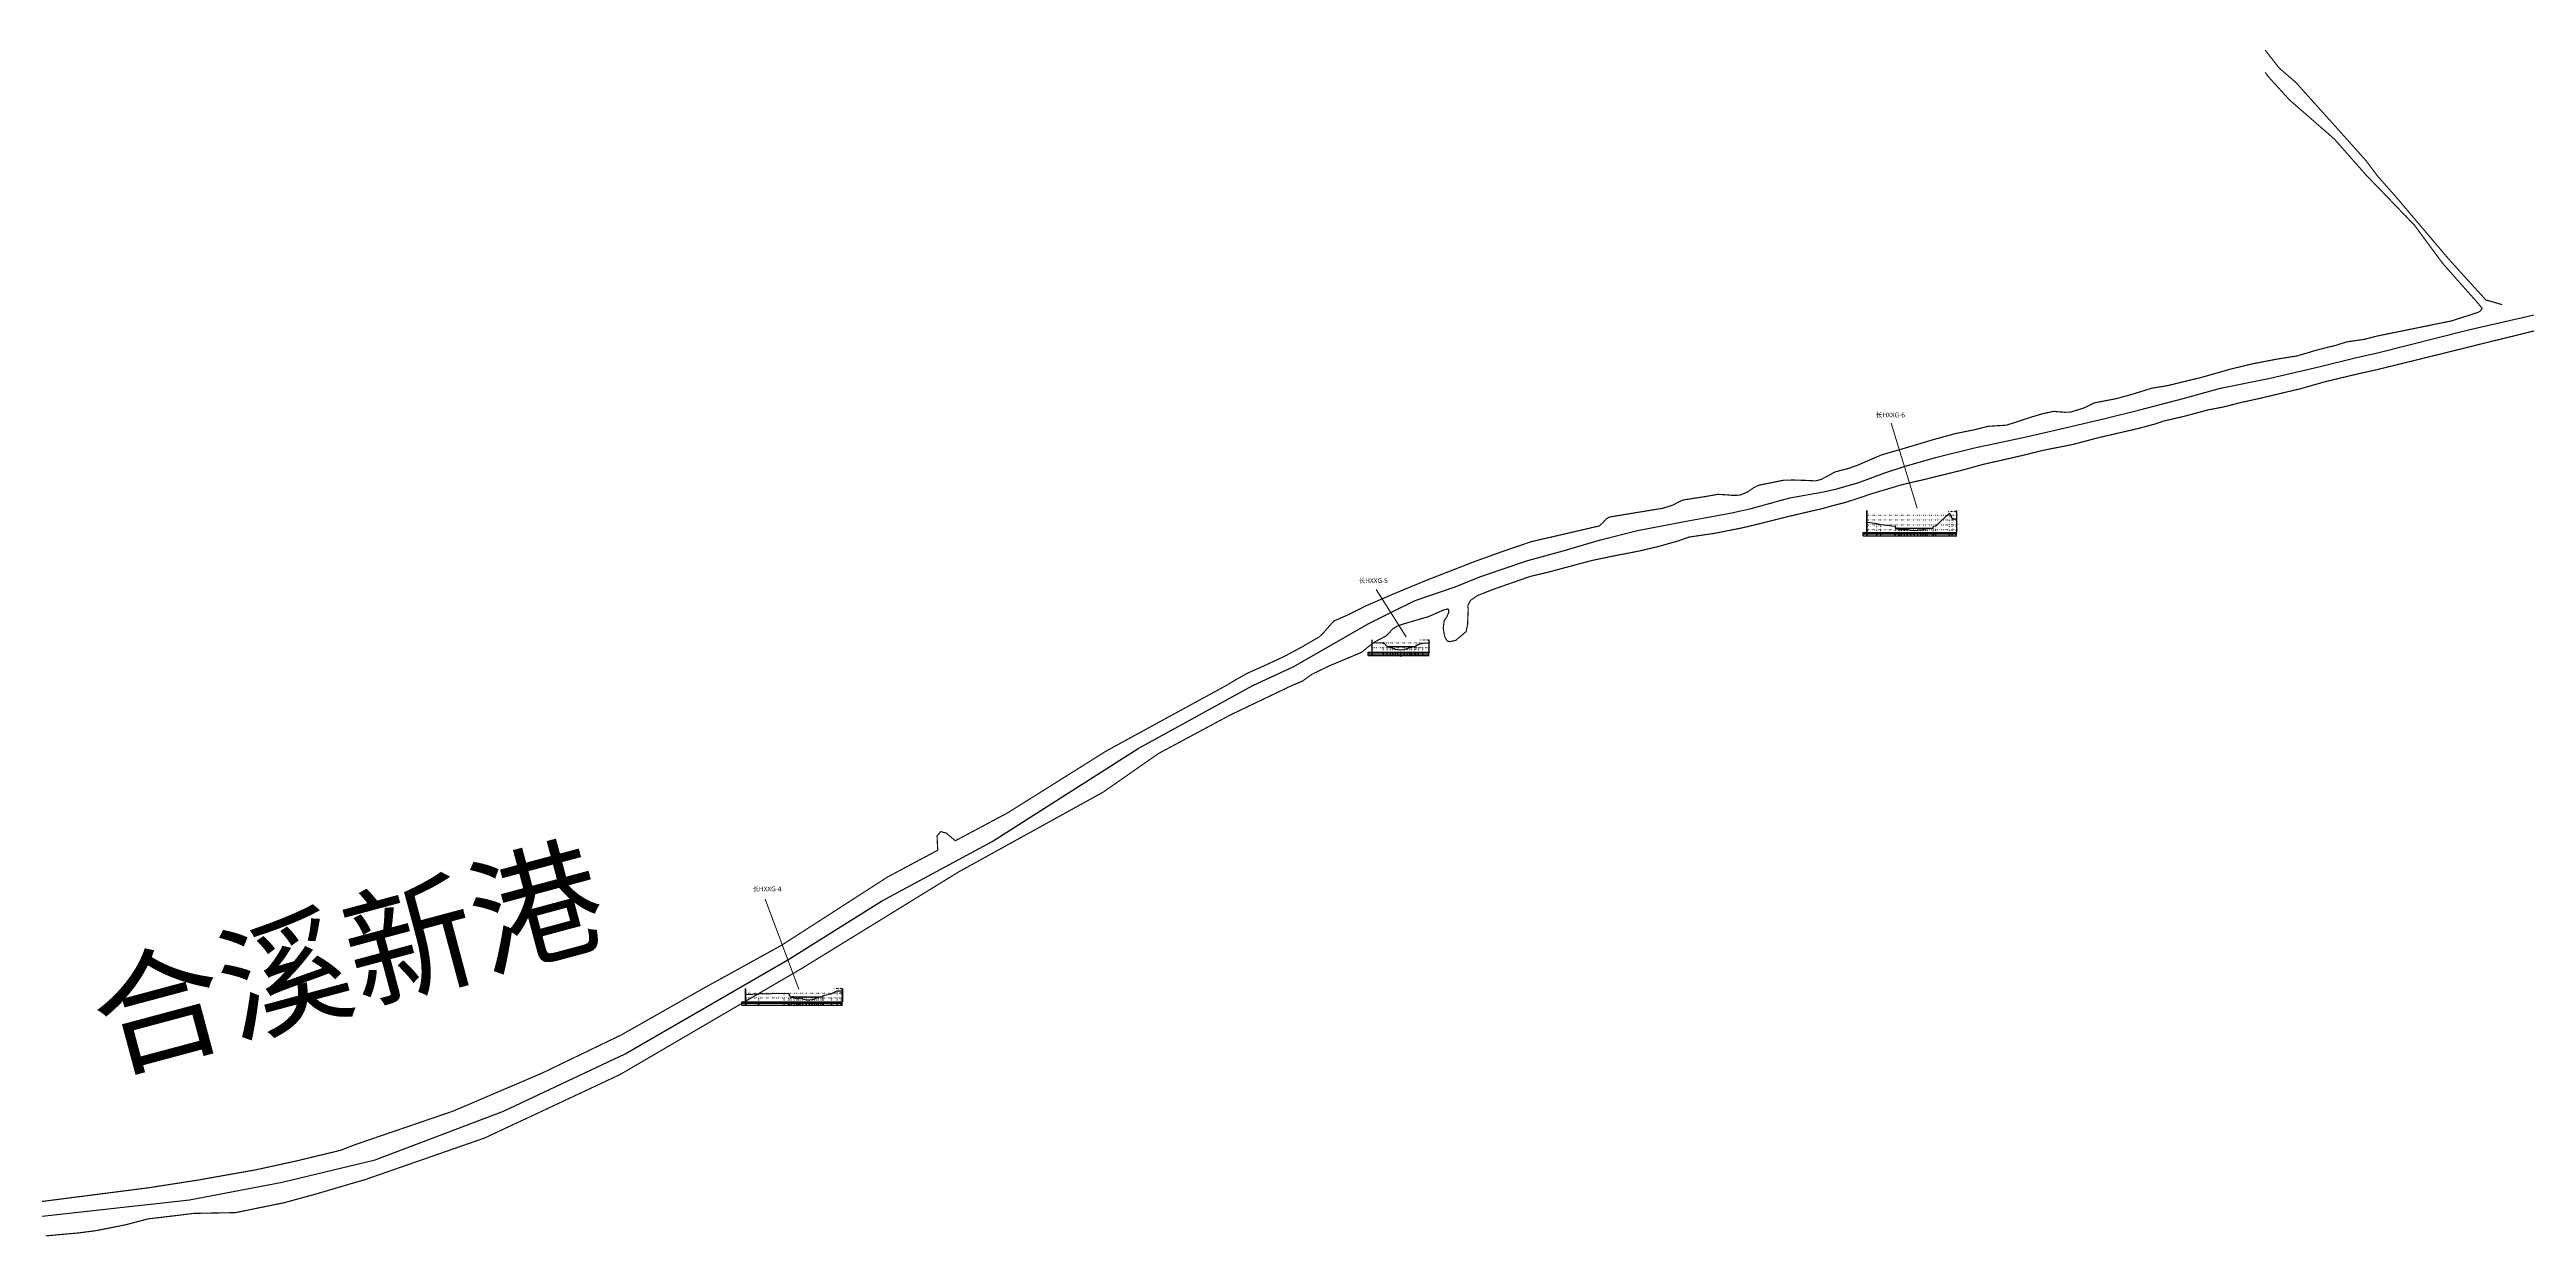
# Model space of a CAD drawing. Extents: x 483355 to 498261, y 3432987 to 3438331.
# Drawn here: x 485745 to 488342, y 3435020 to 3436264 of the extents above; entities that cross this region are included whole.
import ezdxf
from ezdxf.enums import TextEntityAlignment as Align

# ---------------------------------------------------------------- set-up
doc = ezdxf.new("R2010")
doc.units = 0
doc.header["$LTSCALE"] = 0.5
doc.linetypes.add('X4', pattern=[1.6, 0, -1.6])
for name, color, linetype in [('DMX', 1, 'CONTINUOUS'), ('zdm1', 2, 'CONTINUOUS'), ('ZDMT5', 3, 'CONTINUOUS'), ('水位', 4, 'CONTINUOUS'), ('河道名称', 7, 'CONTINUOUS'), ('河道结构线', 7, 'CONTINUOUS'), ('湖州县级河道0804LZ', 3, 'CONTINUOUS')]:
    doc.layers.add(name, color=color, linetype=linetype)
doc.layers.add('常水位岸线', color=7, linetype='CONTINUOUS', lineweight=0, true_color=0x00aeef)
doc.layers.add('断面名称', color=7, linetype='CONTINUOUS', true_color=0xd09871)
doc.styles.add('HZ', font='rs.shx', dxfattribs={"width": 0.8, "bigfont": 'hztxt.shx'})
doc.styles.add('宋体', font='')
doc.styles.add('微软雅黑', font='msyh.ttf')
doc.styles.get('宋体').set_extended_font_data('SimSun')

msp = doc.modelspace()

# ---------------------------------------------------------------- linework, layer by layer
at = {"layer": 'DMX', "linetype": 'Continuous', "flags": 128}
for points in [[(487651, 3435768.5), (487660.8, 3435767.2), (487664.9, 3435766.1), (487679.9, 3435764.5), (487680.1, 3435762.4), (487683.8, 3435761.1), (487684.9, 3435761.1), (487686.8, 3435760.9), (487689.7, 3435760.7), (487693.1, 3435760.7), (487696.6, 3435760.1), (487700.2, 3435759.9), (487703.7, 3435760.2), (487706.9, 3435760.5), (487709.4, 3435760.7), (487711.9, 3435761.4), (487714, 3435761.8), (487719.7, 3435762.3), (487720.3, 3435764.4), (487722.5, 3435764.6), (487737.1, 3435777.8), (487739.9, 3435772), (487744.1, 3435772)], [(487132.2, 3435642.2), (487143.8, 3435642.5), (487147.5, 3435638.1), (487151, 3435637.2), (487151.1, 3435637), (487153.5, 3435636.6), (487156.1, 3435635.3), (487158.7, 3435635.2), (487161.9, 3435634.8), (487165.3, 3435635.2), (487168.6, 3435636.2), (487171.3, 3435637.2), (487173.2, 3435637.8), (487176.6, 3435638.3), (487177.7, 3435638.9), (487180.3, 3435640.8), (487184.9, 3435641.6), (487191, 3435642)], [(486475.6, 3435273.4), (486488.7, 3435274.1), (486515.3, 3435274.7), (486520.1, 3435274.6), (486520.7, 3435272.7), (486522.8, 3435270.7), (486526, 3435270), (486528.5, 3435269.3), (486530.5, 3435269.4), (486532.1, 3435269.8), (486535, 3435269), (486538.6, 3435268), (486542.1, 3435268), (486544.9, 3435268.3), (486547.1, 3435268.8), (486549.4, 3435269.8), (486551.3, 3435270.8), (486554.3, 3435270.9), (486556, 3435271.3), (486556.5, 3435272.3), (486565.2, 3435274.5), (486571, 3435277.2), (486575.1, 3435277.2), (486576.1, 3435276.9)]]:
    msp.add_lwpolyline(points, dxfattribs=at)
at = {"layer": 'zdm1', "linetype": 'X4'}
for p, q in [((487649.5, 3435775.8), (487745.6, 3435775.8)), ((487649.5, 3435770.8), (487745.6, 3435770.8)), ((487649.5, 3435765.8), (487745.6, 3435765.8)), ((487649.5, 3435760.8), (487745.6, 3435760.8)), ((487130.7, 3435642.1), (487192.5, 3435642.1)), ((487130.7, 3435637.1), (487192.5, 3435637.1)), ((487130.7, 3435632.1), (487192.5, 3435632.1)), ((486474.1, 3435274.8), (486577.6, 3435274.8)), ((486474.1, 3435269.8), (486577.6, 3435269.8))]:
    msp.add_line(p, q, dxfattribs=at)
at = {"layer": 'zdm1', "linetype": 'Continuous'}
for p, q in [((487650.4, 3435757.8), (487650.4, 3435780.8)), ((487650.5, 3435757.8), (487650.5, 3435780.8)), ((487744.5, 3435757.8), (487744.5, 3435780.8)), ((487744.6, 3435757.8), (487744.6, 3435780.8)), ((487646.5, 3435754.3), (487646.5, 3435757.8)), ((487646.5, 3435757.8), (487651, 3435757.8)), ((487646.5, 3435756.3), (487744.6, 3435756.3)), ((487646.5, 3435754.3), (487744.6, 3435754.3)), ((487650.5, 3435754.3), (487650.5, 3435757.8)), ((487651, 3435757.8), (487744.6, 3435757.8)), ((487127.7, 3435628.6), (487127.7, 3435632.1)), ((487127.7, 3435632.1), (487132.2, 3435632.1)), ((487127.7, 3435630.6), (487191.5, 3435630.6)), ((487127.7, 3435628.6), (487191.5, 3435628.6)), ((487131.6, 3435632.1), (487131.6, 3435645.1)), ((487131.7, 3435632.1), (487131.7, 3435645.1)), ((487131.7, 3435628.6), (487131.7, 3435632.1)), ((487132.2, 3435632.1), (487191.5, 3435632.1)), ((487191.5, 3435632.1), (487191.5, 3435645.1)), ((487191.6, 3435632.1), (487191.6, 3435645.1)), ((486471.1, 3435262.3), (486471.1, 3435265.8)), ((486471.1, 3435265.8), (486475.6, 3435265.8)), ((486471.1, 3435264.3), (486576.6, 3435264.3)), ((486471.1, 3435262.3), (486576.6, 3435262.3)), ((486475, 3435265.8), (486475, 3435279.8)), ((486475.1, 3435265.8), (486475.1, 3435279.8)), ((486475.1, 3435262.3), (486475.1, 3435265.8)), ((486475.6, 3435265.8), (486576.6, 3435265.8)), ((486576.6, 3435265.8), (486576.6, 3435279.8)), ((486576.7, 3435265.8), (486576.7, 3435279.8))]:
    msp.add_line(p, q, dxfattribs=at)
at = {"layer": 'zdm1', "linetype": 'Continuous', "flags": 128}
for points in [[(487650.5, 3435780.8, 0.1, 0.1, 0), (487650.5, 3435781.8, 0.1, 0.1, 0)], [(487650.5, 3435778.8, 0.1, 0.1, 0), (487650.5, 3435779.8, 0.1, 0.1, 0)], [(487650.5, 3435776.8, 0.1, 0.1, 0), (487650.5, 3435777.8, 0.1, 0.1, 0)], [(487650.5, 3435774.8, 0.1, 0.1, 0), (487650.5, 3435775.8, 0.1, 0.1, 0)], [(487744.6, 3435780.8, 0.1, 0.1, 0), (487744.6, 3435781.8, 0.1, 0.1, 0)], [(487744.6, 3435778.8, 0.1, 0.1, 0), (487744.6, 3435779.8, 0.1, 0.1, 0)], [(487744.6, 3435776.8, 0.1, 0.1, 0), (487744.6, 3435777.8, 0.1, 0.1, 0)], [(487744.6, 3435774.8, 0.1, 0.1, 0), (487744.6, 3435775.8, 0.1, 0.1, 0)], [(487650.5, 3435772.8, 0.1, 0.1, 0), (487650.5, 3435773.8, 0.1, 0.1, 0)], [(487650.5, 3435770.8, 0.1, 0.1, 0), (487650.5, 3435771.8, 0.1, 0.1, 0)], [(487650.5, 3435768.8, 0.1, 0.1, 0), (487650.5, 3435769.8, 0.1, 0.1, 0)], [(487650.5, 3435766.8, 0.1, 0.1, 0), (487650.5, 3435767.8, 0.1, 0.1, 0)], [(487650.5, 3435764.8, 0.1, 0.1, 0), (487650.5, 3435765.8, 0.1, 0.1, 0)], [(487650.5, 3435762.8, 0.1, 0.1, 0), (487650.5, 3435763.8, 0.1, 0.1, 0)], [(487650.5, 3435760.8, 0.1, 0.1, 0), (487650.5, 3435761.8, 0.1, 0.1, 0)], [(487650.5, 3435758.8, 0.1, 0.1, 0), (487650.5, 3435759.8, 0.1, 0.1, 0)], [(487744.6, 3435772.8, 0.1, 0.1, 0), (487744.6, 3435773.8, 0.1, 0.1, 0)], [(487744.6, 3435770.8, 0.1, 0.1, 0), (487744.6, 3435771.8, 0.1, 0.1, 0)], [(487744.6, 3435768.8, 0.1, 0.1, 0), (487744.6, 3435769.8, 0.1, 0.1, 0)], [(487744.6, 3435766.8, 0.1, 0.1, 0), (487744.6, 3435767.8, 0.1, 0.1, 0)], [(487744.6, 3435764.8, 0.1, 0.1, 0), (487744.6, 3435765.8, 0.1, 0.1, 0)], [(487744.6, 3435762.8, 0.1, 0.1, 0), (487744.6, 3435763.8, 0.1, 0.1, 0)], [(487744.6, 3435760.8, 0.1, 0.1, 0), (487744.6, 3435761.8, 0.1, 0.1, 0)], [(487744.6, 3435758.8, 0.1, 0.1, 0), (487744.6, 3435759.8, 0.1, 0.1, 0)], [(487131.7, 3435645.1, 0.1, 0.1, 0), (487131.7, 3435646.1, 0.1, 0.1, 0)], [(487191.5, 3435645.1, 0.1, 0.1, 0), (487191.5, 3435646.1, 0.1, 0.1, 0)], [(487131.7, 3435643.1, 0.1, 0.1, 0), (487131.7, 3435644.1, 0.1, 0.1, 0)], [(487131.7, 3435641.1, 0.1, 0.1, 0), (487131.7, 3435642.1, 0.1, 0.1, 0)], [(487131.7, 3435639.1, 0.1, 0.1, 0), (487131.7, 3435640.1, 0.1, 0.1, 0)], [(487131.7, 3435637.1, 0.1, 0.1, 0), (487131.7, 3435638.1, 0.1, 0.1, 0)], [(487131.7, 3435635.1, 0.1, 0.1, 0), (487131.7, 3435636.1, 0.1, 0.1, 0)], [(487131.7, 3435633.1, 0.1, 0.1, 0), (487131.7, 3435634.1, 0.1, 0.1, 0)], [(487191.5, 3435643.1, 0.1, 0.1, 0), (487191.5, 3435644.1, 0.1, 0.1, 0)], [(487191.5, 3435641.1, 0.1, 0.1, 0), (487191.5, 3435642.1, 0.1, 0.1, 0)], [(487191.5, 3435639.1, 0.1, 0.1, 0), (487191.5, 3435640.1, 0.1, 0.1, 0)], [(487191.5, 3435637.1, 0.1, 0.1, 0), (487191.5, 3435638.1, 0.1, 0.1, 0)], [(487191.5, 3435635.1, 0.1, 0.1, 0), (487191.5, 3435636.1, 0.1, 0.1, 0)], [(487191.5, 3435633.1, 0.1, 0.1, 0), (487191.5, 3435634.1, 0.1, 0.1, 0)], [(486475.1, 3435278.8, 0.1, 0.1, 0), (486475.1, 3435279.8, 0.1, 0.1, 0)], [(486475.1, 3435276.8, 0.1, 0.1, 0), (486475.1, 3435277.8, 0.1, 0.1, 0)], [(486475.1, 3435274.8, 0.1, 0.1, 0), (486475.1, 3435275.8, 0.1, 0.1, 0)], [(486475.1, 3435272.8, 0.1, 0.1, 0), (486475.1, 3435273.8, 0.1, 0.1, 0)], [(486475.1, 3435270.8, 0.1, 0.1, 0), (486475.1, 3435271.8, 0.1, 0.1, 0)], [(486475.1, 3435268.8, 0.1, 0.1, 0), (486475.1, 3435269.8, 0.1, 0.1, 0)], [(486475.1, 3435266.8, 0.1, 0.1, 0), (486475.1, 3435267.8, 0.1, 0.1, 0)], [(486576.6, 3435278.8, 0.1, 0.1, 0), (486576.6, 3435279.8, 0.1, 0.1, 0)], [(486576.6, 3435276.8, 0.1, 0.1, 0), (486576.6, 3435277.8, 0.1, 0.1, 0)], [(486576.6, 3435274.8, 0.1, 0.1, 0), (486576.6, 3435275.8, 0.1, 0.1, 0)], [(486576.6, 3435272.8, 0.1, 0.1, 0), (486576.6, 3435273.8, 0.1, 0.1, 0)], [(486576.6, 3435270.8, 0.1, 0.1, 0), (486576.6, 3435271.8, 0.1, 0.1, 0)], [(486576.6, 3435268.8, 0.1, 0.1, 0), (486576.6, 3435269.8, 0.1, 0.1, 0)], [(486576.6, 3435266.8, 0.1, 0.1, 0), (486576.6, 3435267.8, 0.1, 0.1, 0)]]:
    msp.add_lwpolyline(points, format="xyseb", dxfattribs=at)
at = {"layer": 'ZDMT5', "linetype": 'X4'}
for p, q in [((487737.1, 3435757.8), (487737.1, 3435777.8)), ((487651, 3435757.8), (487651, 3435768.5)), ((487660.8, 3435757.8), (487660.8, 3435767.2)), ((487664.9, 3435757.8), (487664.9, 3435766.1)), ((487679.9, 3435757.8), (487679.9, 3435764.5)), ((487680.1, 3435757.8), (487680.1, 3435762.4)), ((487683.8, 3435757.8), (487683.8, 3435761.1)), ((487684.9, 3435757.8), (487684.9, 3435761.1)), ((487686.8, 3435757.8), (487686.8, 3435760.9)), ((487689.7, 3435757.8), (487689.7, 3435760.7)), ((487693.1, 3435757.8), (487693.1, 3435760.7)), ((487696.6, 3435757.8), (487696.6, 3435760.1)), ((487700.2, 3435757.8), (487700.2, 3435759.9)), ((487703.7, 3435757.8), (487703.7, 3435760.2)), ((487706.9, 3435757.8), (487706.9, 3435760.5)), ((487709.4, 3435757.8), (487709.4, 3435760.7)), ((487711.9, 3435757.8), (487711.9, 3435761.4)), ((487714, 3435757.8), (487714, 3435761.8)), ((487719.7, 3435757.8), (487719.7, 3435762.3)), ((487720.3, 3435757.8), (487720.3, 3435764.4)), ((487722.5, 3435757.8), (487722.5, 3435764.6)), ((487739.9, 3435757.8), (487739.9, 3435772)), ((487744.1, 3435757.8), (487744.1, 3435772)), ((487132.2, 3435632.1), (487132.2, 3435642.2)), ((487143.8, 3435632.1), (487143.8, 3435642.5)), ((487147.5, 3435632.1), (487147.5, 3435638.1)), ((487151, 3435632.1), (487151, 3435637.2)), ((487151.1, 3435632.1), (487151.1, 3435637)), ((487153.5, 3435632.1), (487153.5, 3435636.6)), ((487156.1, 3435632.1), (487156.1, 3435635.3)), ((487158.7, 3435632.1), (487158.7, 3435635.2)), ((487161.9, 3435632.1), (487161.9, 3435634.8)), ((487165.3, 3435632.1), (487165.3, 3435635.2)), ((487168.6, 3435632.1), (487168.6, 3435636.2)), ((487171.3, 3435632.1), (487171.3, 3435637.2)), ((487173.2, 3435632.1), (487173.2, 3435637.8)), ((487176.6, 3435632.1), (487176.6, 3435638.3)), ((487177.7, 3435632.1), (487177.7, 3435638.9)), ((487180.3, 3435632.1), (487180.3, 3435640.8)), ((487184.9, 3435632.1), (487184.9, 3435641.6)), ((487191, 3435632.1), (487191, 3435642)), ((486475.6, 3435265.8), (486475.6, 3435273.4)), ((486488.7, 3435265.8), (486488.7, 3435274.1)), ((486515.3, 3435265.8), (486515.3, 3435274.7)), ((486520.1, 3435265.8), (486520.1, 3435274.6)), ((486520.7, 3435265.8), (486520.7, 3435272.7)), ((486522.8, 3435265.8), (486522.8, 3435270.7)), ((486526, 3435265.8), (486526, 3435270)), ((486528.5, 3435265.8), (486528.5, 3435269.3)), ((486530.5, 3435265.8), (486530.5, 3435269.4)), ((486532.1, 3435265.8), (486532.1, 3435269.8)), ((486535, 3435265.8), (486535, 3435269)), ((486538.6, 3435265.8), (486538.6, 3435268)), ((486542.1, 3435265.8), (486542.1, 3435268)), ((486544.9, 3435265.8), (486544.9, 3435268.3)), ((486547.1, 3435265.8), (486547.1, 3435268.8)), ((486549.4, 3435265.8), (486549.4, 3435269.8)), ((486551.3, 3435265.8), (486551.3, 3435270.8)), ((486554.3, 3435265.8), (486554.3, 3435270.9)), ((486556, 3435265.8), (486556, 3435271.3)), ((486556.5, 3435265.8), (486556.5, 3435272.3)), ((486565.2, 3435265.8), (486565.2, 3435274.5)), ((486571, 3435265.8), (486571, 3435277.2)), ((486575.1, 3435265.8), (486575.1, 3435277.2)), ((486576.1, 3435265.8), (486576.1, 3435276.9))]:
    msp.add_line(p, q, dxfattribs=at)
at = {"layer": 'ZDMT5', "linetype": 'Continuous'}
for p, q in [((487651, 3435754.3), (487651, 3435757.8)), ((487660.8, 3435754.3), (487660.8, 3435757.8)), ((487664.9, 3435754.3), (487664.9, 3435757.8)), ((487679.9, 3435754.3), (487679.9, 3435757.8)), ((487683.8, 3435754.3), (487683.8, 3435757.8)), ((487684.9, 3435754.3), (487684.9, 3435757.8)), ((487686.8, 3435754.3), (487686.8, 3435757.8)), ((487689.7, 3435754.3), (487689.7, 3435757.8)), ((487693.1, 3435754.3), (487693.1, 3435757.8)), ((487696.6, 3435754.3), (487696.6, 3435757.8)), ((487700.2, 3435754.3), (487700.2, 3435757.8)), ((487703.7, 3435754.3), (487703.7, 3435757.8)), ((487706.9, 3435754.3), (487706.9, 3435757.8)), ((487709.4, 3435754.3), (487709.4, 3435757.8)), ((487711.9, 3435754.3), (487711.9, 3435757.8)), ((487714, 3435754.3), (487714, 3435757.8)), ((487719.7, 3435754.3), (487719.7, 3435757.8)), ((487720.3, 3435754.3), (487720.3, 3435757.8)), ((487722.5, 3435754.3), (487722.5, 3435757.8)), ((487737.1, 3435754.3), (487737.1, 3435757.8)), ((487739.9, 3435754.3), (487739.9, 3435757.8)), ((487744.1, 3435754.3), (487744.1, 3435757.8)), ((487132.2, 3435628.6), (487132.2, 3435632.1)), ((487143.8, 3435628.6), (487143.8, 3435632.1)), ((487147.5, 3435628.6), (487147.5, 3435632.1)), ((487151, 3435628.6), (487151, 3435632.1)), ((487153.5, 3435628.6), (487153.5, 3435632.1)), ((487156.1, 3435628.6), (487156.1, 3435632.1)), ((487158.7, 3435628.6), (487158.7, 3435632.1)), ((487161.9, 3435628.6), (487161.9, 3435632.1)), ((487165.3, 3435628.6), (487165.3, 3435632.1)), ((487168.6, 3435628.6), (487168.6, 3435632.1)), ((487171.3, 3435628.6), (487171.3, 3435632.1)), ((487173.2, 3435628.6), (487173.2, 3435632.1)), ((487176.6, 3435628.6), (487176.6, 3435632.1)), ((487177.7, 3435628.6), (487177.7, 3435632.1)), ((487180.3, 3435628.6), (487180.3, 3435632.1)), ((487184.9, 3435628.6), (487184.9, 3435632.1)), ((487191, 3435628.6), (487191, 3435632.1)), ((486475.6, 3435262.3), (486475.6, 3435265.8)), ((486488.7, 3435262.3), (486488.7, 3435265.8)), ((486515.3, 3435262.3), (486515.3, 3435265.8)), ((486520.1, 3435262.3), (486520.1, 3435265.8)), ((486520.7, 3435262.3), (486520.7, 3435265.8)), ((486522.8, 3435262.3), (486522.8, 3435265.8)), ((486526, 3435262.3), (486526, 3435265.8)), ((486528.5, 3435262.3), (486528.5, 3435265.8)), ((486530.5, 3435262.3), (486530.5, 3435265.8)), ((486532.1, 3435262.3), (486532.1, 3435265.8)), ((486535, 3435262.3), (486535, 3435265.8)), ((486538.6, 3435262.3), (486538.6, 3435265.8)), ((486542.1, 3435262.3), (486542.1, 3435265.8)), ((486544.9, 3435262.3), (486544.9, 3435265.8)), ((486547.1, 3435262.3), (486547.1, 3435265.8)), ((486549.4, 3435262.3), (486549.4, 3435265.8)), ((486551.3, 3435262.3), (486551.3, 3435265.8)), ((486554.3, 3435262.3), (486554.3, 3435265.8)), ((486556, 3435262.3), (486556, 3435265.8)), ((486556.5, 3435262.3), (486556.5, 3435265.8)), ((486565.2, 3435262.3), (486565.2, 3435265.8)), ((486571, 3435262.3), (486571, 3435265.8)), ((486575.1, 3435262.3), (486575.1, 3435265.8)), ((486576.1, 3435262.3), (486576.1, 3435265.8))]:
    msp.add_line(p, q, dxfattribs=at)
at = {"layer": '常水位岸线', "const_width": 1.2, "flags": 128}
for points in [[(488067.9, 3436263.3), (488072.4, 3436257.5), (488082.7, 3436244.4), (488100.2, 3436229.3), (488127, 3436199.4), (488141.2, 3436183.7), (488142, 3436182.8), (488173.4, 3436147.7), (488173.6, 3436147.5), (488185.8, 3436131.2), (488205.1, 3436109.4), (488260.1, 3436044.5), (488283.4, 3436018.8), (488297.6, 3436003.2), (488299.1, 3436001.5), (488305.2, 3435999.8), (488316.3, 3435996.5)], [(488067.5, 3435937), (488080.7, 3435939.5), (488101.4, 3435942.8), (488108.1, 3435944.8), (488112, 3435945.9), (488115.8, 3435947.1), (488123.3, 3435949.3), (488142.1, 3435953.9), (488153, 3435957.4), (488171.8, 3435960.2), (488185.6, 3435963.7), (488258.9, 3435978.6), (488263, 3435979.4), (488269.1, 3435981.4), (488281.4, 3435985.3), (488290.8, 3435988.4), (488293.6, 3435989.9), (488295.3, 3435992.8), (488289.2, 3436000.1), (488282.7, 3436007.3), (488265.1, 3436027.2), (488253.5, 3436040.3), (488242.8, 3436054.9), (488224.3, 3436079.9), (488200.8, 3436104.3), (488185.8, 3436119.9), (488174.1, 3436131.9), (488140.6, 3436169.9), (488133.9, 3436175.8), (488133, 3436176.6), (488093.5, 3436211), (488070.9, 3436235.8), (488067.9, 3436240)], [(488067.5, 3435899.5), (488105.7, 3435908.6), (488118, 3435912.1), (488121.8, 3435913.2), (488125.6, 3435914.3), (488129.3, 3435915.4), (488165.3, 3435924), (488185.6, 3435928.5), (488279.4, 3435951.6), (488289.2, 3435954.1), (488334.5, 3435965.2), (488376.2, 3435975.5)], [(486986.5, 3435602), (487000.6, 3435610), (487018.1, 3435617.8), (487040.4, 3435628.2), (487058.1, 3435637.7), (487076.3, 3435648.3), (487081.1, 3435652.9), (487085.9, 3435658.6), (487091.6, 3435664.9), (487106.4, 3435671.4), (487124.3, 3435680.4), (487153.7, 3435693.1), (487187.9, 3435707.3), (487238.7, 3435727.1), (487267.2, 3435737.4), (487299, 3435748.2), (487327.2, 3435754.7), (487370, 3435764.6), (487373.7, 3435768.1), (487377.2, 3435772), (487380.6, 3435773.9), (487411.4, 3435779), (487433.4, 3435782.6), (487436.5, 3435783.1), (487437.5, 3435783.4), (487439, 3435783.9), (487441.8, 3435784.8), (487446.1, 3435786.2), (487447.7, 3435786.7), (487452.4, 3435789.4), (487457.9, 3435791.8), (487479.9, 3435795.2), (487494.2, 3435797.7), (487502.9, 3435797.2), (487509.9, 3435796.6), (487516.9, 3435796.8), (487525.4, 3435800.2), (487531.8, 3435804.7), (487537.2, 3435807.3), (487563.2, 3435812.5), (487573.3, 3435812.7), (487586.1, 3435812.3), (487596.5, 3435811.8), (487602.3, 3435813.3), (487610.2, 3435817.4), (487616.8, 3435821.1), (487622.3, 3435822.6), (487630.8, 3435824.8), (487641.3, 3435828.5), (487665.6, 3435839), (487684.4, 3435844.4), (487704.6, 3435850.4), (487720.9, 3435855.3), (487743.2, 3435861.4), (487763.2, 3435865.4), (487777.3, 3435869), (487796.7, 3435870.2), (487798.3, 3435870.7), (487806, 3435873.2), (487813.6, 3435875.7), (487823.5, 3435878.9), (487834.6, 3435882.2), (487846.2, 3435884.7), (487851.3, 3435884.2), (487858.3, 3435883.7), (487863.9, 3435883.9), (487878.1, 3435888.3), (487888.8, 3435893.6), (487911.9, 3435898), (487914.7, 3435898.8), (487926.6, 3435902), (487948.9, 3435908.9), (487966.2, 3435911.8), (488002, 3435920.5), (488031.7, 3435929), (488053.6, 3435934.3), (488061, 3435935.7), (488067.5, 3435937)], [(487058.6, 3435601.9), (487068.6, 3435609.1), (487086.8, 3435617.9), (487111.9, 3435628.4), (487121, 3435632.3), (487128, 3435638.2), (487134.8, 3435643.2), (487146.6, 3435649.4), (487153.3, 3435656.6), (487158.6, 3435659.9), (487166.2, 3435662.3), (487190.7, 3435669.5), (487205.7, 3435676.1), (487211, 3435677.6), (487212.1, 3435676.8), (487212, 3435676.3), (487211.9, 3435673.7), (487210.9, 3435671.4), (487210.1, 3435669.3), (487207.7, 3435666), (487207.3, 3435665.4), (487206.2, 3435657.5), (487207.9, 3435648.3), (487210.3, 3435644), (487213.4, 3435643.3), (487219.5, 3435644.7), (487224.8, 3435649.2), (487230.2, 3435653.8), (487231.8, 3435661.4), (487232.4, 3435677.1), (487232.1, 3435680.1), (487232, 3435681), (487234.8, 3435686.5), (487241.8, 3435691.4), (487258.4, 3435698), (487297.3, 3435711.6), (487312.9, 3435715.3), (487316, 3435716), (487320.7, 3435717.3), (487340.9, 3435722.7), (487362.3, 3435728.4), (487386.9, 3435733.5), (487411.8, 3435738.3), (487432.9, 3435743.3), (487446.2, 3435747.1), (487450.5, 3435748.3), (487453, 3435749), (487454.8, 3435749.7), (487463.9, 3435752.9), (487490.6, 3435756.8), (487519.4, 3435762.5), (487535.1, 3435766.2), (487570.2, 3435775), (487599, 3435781.7), (487600.9, 3435782), (487607.4, 3435783.8), (487613.9, 3435785.7), (487625, 3435788.5), (487627.4, 3435789.1), (487630.2, 3435790), (487643.2, 3435794.2), (487651.6, 3435797.1), (487653.5, 3435797.8), (487657.6, 3435799), (487673.4, 3435803.7), (487685.3, 3435807.3), (487698.5, 3435810.5), (487704, 3435811.8), (487707.1, 3435812.4), (487726.5, 3435817.2), (487750.6, 3435823.1), (487771.8, 3435829), (487790.9, 3435833.3), (487798.4, 3435835), (487805.8, 3435836.7), (487813.7, 3435838.5), (487835.8, 3435844), (487865.5, 3435849.8), (487893.2, 3435857.1), (487935.6, 3435866.9), (487952.4, 3435871.4), (487962.2, 3435874.7), (487984.3, 3435879.8), (488007.1, 3435886), (488024.8, 3435889.4), (488040.1, 3435893.4), (488065, 3435898.9), (488067.4, 3435899.5), (488067.5, 3435899.5)], [(485730.4, 3435055.6), (485849.4, 3435070.9), (485901.4, 3435079), (485961.7, 3435089.7), (486005.1, 3435099.2), (486049.9, 3435110), (486065.7, 3435116.1), (486168.6, 3435151.3), (486262.4, 3435191.4), (486328.1, 3435223.1), (486330.8, 3435224.4), (486333.5, 3435225.7), (486344.5, 3435231), (486431.5, 3435280.3), (486468.9, 3435300.9), (486512.9, 3435325.2), (486623.6, 3435396.5), (486676.4, 3435424.7), (486676, 3435431.5), (486675.6, 3435439.7), (486679.5, 3435444.2), (486685.3, 3435442.6), (486694.8, 3435434.6), (486749.6, 3435463.8), (486852.6, 3435528.4), (486870.6, 3435538.3), (486978.7, 3435597.3), (486978.7, 3435597.3), (486986.5, 3435602), (486986.5, 3435602)], [(485741.2, 3435020.4), (485776.5, 3435023.6), (485794.6, 3435026), (485824.4, 3435031.9), (485848.4, 3435038.2), (485882.8, 3435042.3), (485896.4, 3435044), (485940.2, 3435044.8), (485991.3, 3435055.2), (486017.6, 3435062.4), (486021.2, 3435063.3), (486062.5, 3435075.5), (486064.6, 3435076.1), (486074.9, 3435079), (486201.6, 3435123.1), (486226, 3435134.6), (486245.4, 3435143.6), (486342.8, 3435189.3), (486346.3, 3435191.3), (486348.9, 3435192.8), (486351.5, 3435194.3), (486468.9, 3435262.9), (486532.9, 3435300.2), (486698.9, 3435402.3), (486730.1, 3435419.5), (486849.5, 3435485.4), (486870.6, 3435500.1), (486907.9, 3435526.1), (486983.2, 3435566.5), (487047.4, 3435597.2), (487058.6, 3435601.9)]]:
    msp.add_lwpolyline(points, dxfattribs=at)
at = {"layer": '水位', "linetype": 'Continuous', "flags": 128}
for points in [[(487680.5, 3435762.3), (487719, 3435762.3)], [(487147.4, 3435638.3), (487175.9, 3435638.3)], [(486522.5, 3435271.1), (486554.8, 3435271.1)]]:
    msp.add_lwpolyline(points, dxfattribs=at)
at = {"layer": '河道结构线', "color": 3}
for points in [[(487689.6, 3435826.8), (487722.3, 3435836.2), (487763, 3435846.4), (487817.5, 3435857.9), (487853.7, 3435866.5), (487899.8, 3435877.3), (487936.4, 3435886.2), (487981.9, 3435898.3), (488021.1, 3435909.1), (488073.2, 3435919.6), (488125.7, 3435931.7), (488160.7, 3435940.3), (488185.6, 3435946.1), (488280.9, 3435970), (488411.1, 3435999.7), (488473.3, 3436013.7)], [(487151.3, 3435673.7), (487177, 3435686.4), (487218.7, 3435700.7), (487244.5, 3435711.2), (487267.1, 3435718.8), (487295.1, 3435728.4), (487332, 3435738.6), (487371.1, 3435750), (487409.9, 3435759.9), (487460.8, 3435769.7), (487507, 3435778), (487529.2, 3435782.8), (487569.6, 3435793.9), (487604.9, 3435800.3), (487618.9, 3435803.5), (487641.8, 3435810.1), (487669.2, 3435820.3), (487689.6, 3435826.8)], [(486519.3, 3435309.8), (486617.5, 3435371.3), (486733.5, 3435433.9), (486886.5, 3435531.3), (487006.6, 3435597.3), (487049.8, 3435617.4), (487127.4, 3435661.9), (487151.3, 3435673.7)], [(485606, 3435024.6), (485683.2, 3435035.1), (485891.9, 3435058.3), (485989.2, 3435076.8), (486086.6, 3435100), (486221.1, 3435151), (486348.6, 3435211.3), (486519.3, 3435309.8)]]:
    msp.add_lwpolyline(points, dxfattribs=at)
at = {"layer": '湖州县级河道0804LZ', "color": 1, "lineweight": 0, "flags": 128}
msp.add_lwpolyline([(486530.7, 3435279), (486495.6, 3435373.3)], dxfattribs=at)
at = {"layer": '湖州县级河道0804LZ', "color": 1, "lineweight": 0}
for points in [[(487675.8, 3435872.2, 0), (487702.9, 3435783.1, 0)], [(487136, 3435698, 0), (487167.3, 3435648.2, 0)]]:
    msp.add_polyline3d(points, dxfattribs=at)

# ---------------------------------------------------------------- texts
at = {"layer": 'zdm1', "linetype": 'Continuous', "style": 'HZ', "width": 0.8}
for s, p in [('15', (487650.4, 3435775.8)), ('10', (487650.4, 3435770.8)), ('5', (487650.4, 3435765.8)), ('0', (487650.4, 3435760.8)), ('-5', (487131.6, 3435632.1)), ('5', (487131.6, 3435642.1)), ('0', (487131.6, 3435637.1)), ('5', (486475, 3435274.8)), ('0', (486475, 3435269.8))]:
    msp.add_text(s, height=0.3, dxfattribs=at).set_placement(p, align=Align.BOTTOM_RIGHT)
for s, p in [('15', (487744.7, 3435775.8)), ('10', (487744.7, 3435770.8)), ('5', (487744.7, 3435765.8)), ('0', (487744.7, 3435760.8)), ('5', (487191.6, 3435642.1)), ('0', (487191.6, 3435637.1)), ('-5', (487191.6, 3435632.1)), ('5', (486576.7, 3435274.8)), ('0', (486576.7, 3435269.8))]:
    msp.add_text(s, height=0.3, dxfattribs=at).set_placement(p)
for s, height, p in [('地 面 高 程', 0.6, (487648.5, 3435757)), ('里    程', 0.6, (487648.5, 3435755.3)), ('长HXXG-6', 0.4, (487697.5, 3435753.9)), ('地 面 高 程', 0.6, (487129.7, 3435631.4)), ('里    程', 0.6, (487129.7, 3435629.6)), ('长HXXG-5', 0.4, (487161.6, 3435628.2)), ('地 面 高 程', 0.6, (486473.1, 3435265.1)), ('里    程', 0.6, (486473.1, 3435263.3)), ('长HXXG-4', 0.4, (486525.9, 3435261.9))]:
    msp.add_text(s, height=height, dxfattribs=at).set_placement(p, align=Align.MIDDLE)
at = {"layer": 'ZDMT5', "linetype": 'Continuous', "style": 'HZ', "width": 0.8}
for p in [(487743.6, 3435779.3), (487190.5, 3435644.6), (486575.6, 3435279.3)]:
    msp.add_text('比例尺:  横向 1:100  纵向 1:100', height=0.5, dxfattribs=at).set_placement(p, align=Align.BOTTOM_RIGHT)
for s, p in [('7.69', (487650.9, 3435757)), ('0+000.0', (487650.9, 3435755.3)), ('6.37', (487660.7, 3435757)), ('0+009.8', (487660.7, 3435755.3)), ('5.27', (487664.9, 3435757)), ('0+014.0', (487664.9, 3435755.3)), ('3.68', (487679.8, 3435757)), ('0+028.9', (487679.8, 3435755.3)), ('0.33', (487683.8, 3435757)), ('0+032.9', (487683.8, 3435755.3)), ('0.28', (487684.9, 3435757)), ('0+033.9', (487684.9, 3435755.3)), ('0.12', (487686.7, 3435757)), ('0+035.8', (487686.7, 3435755.3)), ('-0.04', (487689.7, 3435757)), ('0+038.7', (487689.7, 3435755.3)), ('-0.04', (487693, 3435757)), ('0+042.1', (487693, 3435755.3)), ('-0.69', (487696.5, 3435757)), ('0+045.6', (487696.5, 3435755.3)), ('-0.87', (487700.1, 3435757)), ('0+049.2', (487700.1, 3435755.3)), ('-0.62', (487703.7, 3435757)), ('0+052.7', (487703.7, 3435755.3)), ('-0.28', (487706.9, 3435757)), ('0+056.0', (487706.9, 3435755.3)), ('-0.04', (487709.4, 3435757)), ('0+058.4', (487709.4, 3435755.3)), ('0.66', (487711.9, 3435757)), ('0+061.0', (487711.9, 3435755.3)), ('1.01', (487714, 3435757)), ('0+063.1', (487714, 3435755.3)), ('1.54', (487719.7, 3435757)), ('0+068.8', (487719.7, 3435755.3)), ('3.59', (487720.2, 3435757)), ('0+069.3', (487720.2, 3435755.3)), ('3.85', (487722.4, 3435757)), ('0+071.5', (487722.4, 3435755.3)), ('16.99', (487737, 3435757)), ('0+086.1', (487737, 3435755.3)), ('11.19', (487739.8, 3435757)), ('0+088.9', (487739.8, 3435755.3)), ('11.20', (487744, 3435757)), ('0+093.1', (487744, 3435755.3)), ('5.10', (487132.1, 3435631.4)), ('0+000.0', (487132.1, 3435629.6)), ('5.31', (487143.7, 3435631.4)), ('0+011.6', (487143.7, 3435629.6)), ('0.98', (487147.5, 3435631.4)), ('0+015.3', (487147.5, 3435629.6)), ('0.02', (487151, 3435631.4)), ('0+018.8', (487151, 3435629.6)), ('-0.51', (487153.4, 3435631.4)), ('0+021.3', (487153.4, 3435629.6)), ('-1.82', (487156.1, 3435631.4)), ('0+024.0', (487156.1, 3435629.6)), ('-1.96', (487158.7, 3435631.4)), ('0+026.5', (487158.7, 3435629.6)), ('-2.30', (487161.8, 3435631.4)), ('0+029.7', (487161.8, 3435629.6)), ('-1.90', (487165.3, 3435631.4)), ('0+033.1', (487165.3, 3435629.6)), ('-0.90', (487168.5, 3435631.4)), ('0+036.4', (487168.5, 3435629.6)), ('0.07', (487171.3, 3435631.4)), ('0+039.1', (487171.3, 3435629.6)), ('0.63', (487173.1, 3435631.4)), ('0+041.0', (487173.1, 3435629.6)), ('1.16', (487176.5, 3435631.4)), ('0+044.4', (487176.5, 3435629.6)), ('1.75', (487177.6, 3435631.4)), ('0+045.5', (487177.6, 3435629.6)), ('3.61', (487180.2, 3435631.4)), ('0+048.1', (487180.2, 3435629.6)), ('4.41', (487184.8, 3435631.4)), ('0+052.7', (487184.8, 3435629.6)), ('4.87', (487191, 3435631.4)), ('0+058.8', (487191, 3435629.6)), ('3.61', (486475.5, 3435265.1)), ('0+000.0', (486475.5, 3435263.3)), ('4.32', (486488.6, 3435265.1)), ('0+013.1', (486488.6, 3435263.3)), ('4.93', (486515.3, 3435265.1)), ('0+039.8', (486515.3, 3435263.3)), ('4.79', (486520.1, 3435265.1)), ('0+044.6', (486520.1, 3435263.3)), ('2.93', (486520.6, 3435265.1)), ('0+045.1', (486520.6, 3435263.3)), ('0.92', (486522.8, 3435265.1)), ('0+047.3', (486522.8, 3435263.3)), ('0.22', (486526, 3435265.1)), ('0+050.5', (486526, 3435263.3)), ('-0.54', (486528.4, 3435265.1)), ('0+052.9', (486528.4, 3435263.3)), ('-0.41', (486530.5, 3435265.1)), ('0+055.0', (486530.5, 3435263.3)), ('-0.01', (486532, 3435265.1)), ('0+056.5', (486532, 3435263.3)), ('-0.83', (486534.9, 3435265.1)), ('0+059.4', (486534.9, 3435263.3)), ('-1.81', (486538.5, 3435265.1)), ('0+063.0', (486538.5, 3435263.3)), ('-1.83', (486542, 3435265.1)), ('0+066.5', (486542, 3435263.3)), ('-1.53', (486544.9, 3435265.1)), ('0+069.4', (486544.9, 3435263.3)), ('-0.99', (486547.1, 3435265.1)), ('0+071.6', (486547.1, 3435263.3)), ('-0.04', (486549.4, 3435265.1)), ('0+073.9', (486549.4, 3435263.3)), ('0.98', (486551.2, 3435265.1)), ('0+075.7', (486551.2, 3435263.3)), ('1.13', (486554.2, 3435265.1)), ('0+078.7', (486554.2, 3435263.3)), ('1.46', (486555.9, 3435265.1)), ('0+080.4', (486555.9, 3435263.3)), ('2.47', (486556.5, 3435265.1)), ('0+081.0', (486556.5, 3435263.3)), ('4.72', (486565.1, 3435265.1)), ('0+089.6', (486565.1, 3435263.3)), ('7.40', (486570.9, 3435265.1)), ('0+095.4', (486570.9, 3435263.3)), ('7.40', (486575.1, 3435265.1)), ('0+099.6', (486575.1, 3435263.3)), ('7.07', (486576.1, 3435265.1)), ('0+100.6', (486576.1, 3435263.3))]:
    msp.add_text(s, height=0.3, rotation=90, dxfattribs=at).set_placement(p, align=Align.BOTTOM_CENTER)
at = {"layer": '断面名称', "color": 6, "style": '微软雅黑'}
for s, p in [('长HXXG-6', (487675, 3435878.4)), ('长HXXG-5', (487132.8, 3435704.8)), ('长HXXG-4', (486497.2, 3435381.6))]:
    msp.add_text(s, height=5, dxfattribs=at).set_placement(p, align=Align.CENTER)
at = {"layer": '水位', "linetype": 'Continuous', "style": '宋体'}
for s, p in [('水位1.19', (487682.3, 3435762.8)), ('水位1.21', (487149, 3435638.8)), ('水位1.23', (486524.3, 3435271.5))]:
    msp.add_text(s, height=0.5, dxfattribs=at).set_placement(p, align=Align.MIDDLE)
at = {"layer": '河道名称', "style": '微软雅黑'}
msp.add_text('合溪新港', height=100, rotation=15, dxfattribs=at).set_placement((486070.3, 3435263.2), align=Align.CENTER)

doc.saveas('drawing.dxf')
